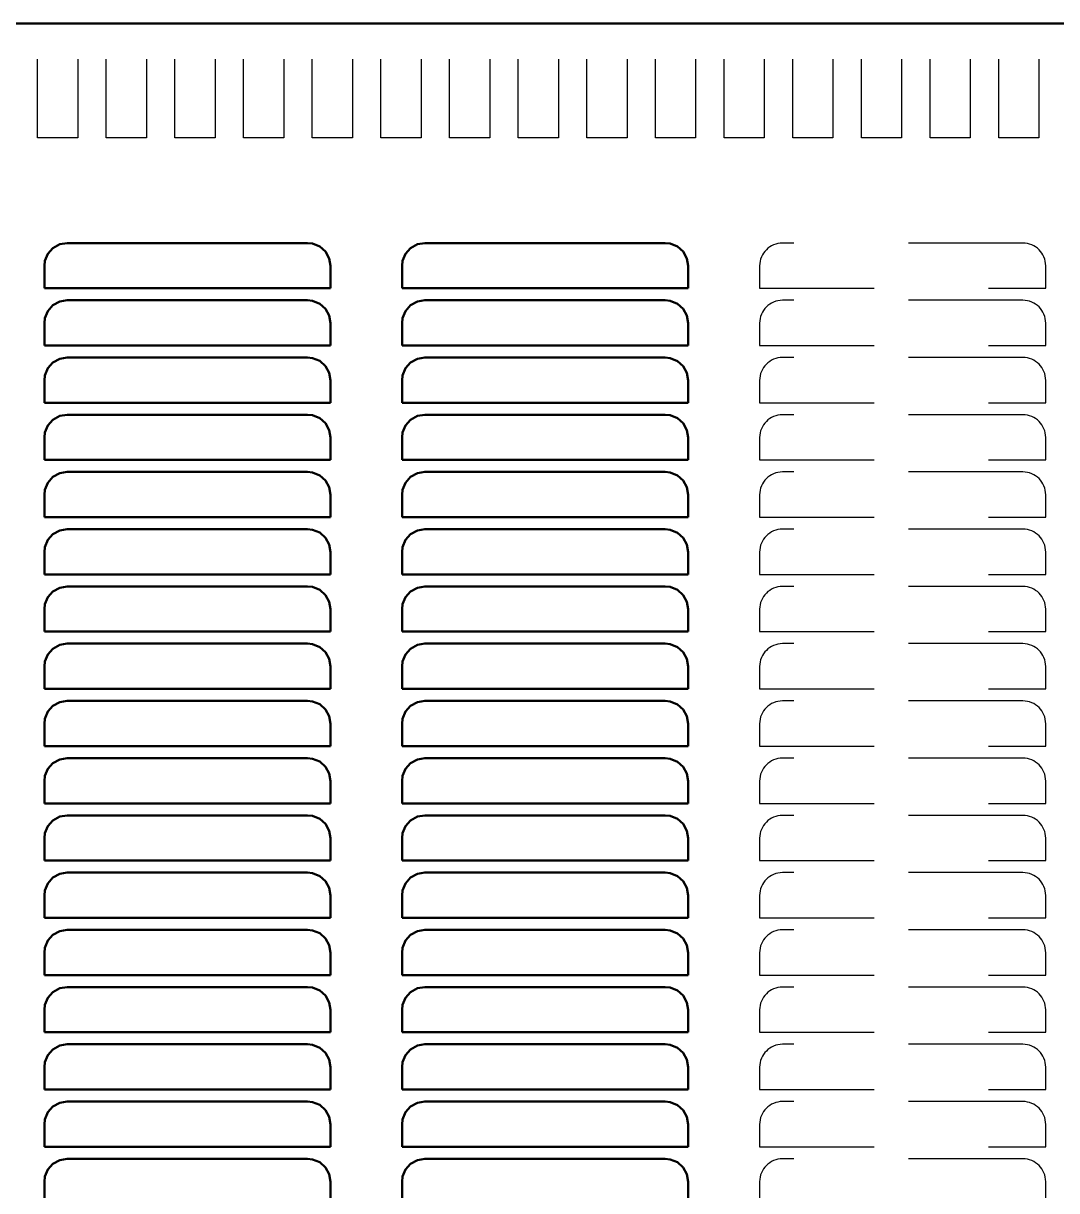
# Model space of a CAD drawing. Header units: inches. Extents: x 0 to 35.8, y 0 to 41.5.
# Drawn here: x 19.43 to 28.45, y 31.3 to 41.5 of the extents above; entities that cross this region are included whole.
import ezdxf

# ---------------------------------------------------------------- set-up
doc = ezdxf.new("R2010")
doc.units = ezdxf.units.IN
doc.header["$MEASUREMENT"] = 0
doc.linetypes.add('Dashed', pattern=[2, 1, -1])
doc.layers.add('AM_0', color=7, linetype='Continuous', lineweight=50)
doc.layers.add('AM_9', color=6, linetype='Dashed', lineweight=25)

msp = doc.modelspace()

# ---------------------------------------------------------------- linework, layer by layer
at = {"layer": 'AM_0'}
for p, q in [((0.23, 41.5), (35.77, 41.5)), ((21.909, 39.581), (19.809, 39.581)), ((25.034, 39.581), (22.934, 39.581)), ((19.609, 39.381), (19.609, 39.186)), ((22.109, 39.186), (22.109, 39.381)), ((22.734, 39.381), (22.734, 39.186)), ((25.234, 39.186), (25.234, 39.381)), ((19.609, 39.186), (22.109, 39.186)), ((22.734, 39.186), (25.234, 39.186)), ((21.909, 39.081), (19.809, 39.081)), ((25.034, 39.081), (22.934, 39.081)), ((19.609, 38.881), (19.609, 38.686)), ((22.109, 38.686), (22.109, 38.881)), ((22.734, 38.881), (22.734, 38.686)), ((25.234, 38.686), (25.234, 38.881)), ((19.609, 38.686), (22.109, 38.686)), ((22.734, 38.686), (25.234, 38.686)), ((21.909, 38.581), (19.809, 38.581)), ((25.034, 38.581), (22.934, 38.581)), ((19.609, 38.381), (19.609, 38.186)), ((22.109, 38.186), (22.109, 38.381)), ((22.734, 38.381), (22.734, 38.186)), ((25.234, 38.186), (25.234, 38.381)), ((19.609, 38.186), (22.109, 38.186)), ((22.734, 38.186), (25.234, 38.186)), ((21.909, 38.081), (19.809, 38.081)), ((25.034, 38.081), (22.934, 38.081)), ((19.609, 37.881), (19.609, 37.686)), ((22.109, 37.686), (22.109, 37.881)), ((22.734, 37.881), (22.734, 37.686)), ((25.234, 37.686), (25.234, 37.881)), ((19.609, 37.686), (22.109, 37.686)), ((22.734, 37.686), (25.234, 37.686)), ((21.909, 37.581), (19.809, 37.581)), ((25.034, 37.581), (22.934, 37.581)), ((19.609, 37.381), (19.609, 37.186)), ((22.109, 37.186), (22.109, 37.381)), ((22.734, 37.381), (22.734, 37.186)), ((25.234, 37.186), (25.234, 37.381)), ((19.609, 37.186), (22.109, 37.186)), ((22.734, 37.186), (25.234, 37.186)), ((21.909, 37.081), (19.809, 37.081)), ((25.034, 37.081), (22.934, 37.081)), ((19.609, 36.881), (19.609, 36.686)), ((22.109, 36.686), (22.109, 36.881)), ((22.734, 36.881), (22.734, 36.686)), ((25.234, 36.686), (25.234, 36.881)), ((19.609, 36.686), (22.109, 36.686)), ((22.734, 36.686), (25.234, 36.686)), ((21.909, 36.581), (19.809, 36.581)), ((25.034, 36.581), (22.934, 36.581)), ((19.609, 36.381), (19.609, 36.186)), ((22.109, 36.186), (22.109, 36.381)), ((22.734, 36.381), (22.734, 36.186)), ((25.234, 36.186), (25.234, 36.381)), ((19.609, 36.186), (22.109, 36.186)), ((22.734, 36.186), (25.234, 36.186)), ((21.909, 36.081), (19.809, 36.081)), ((25.034, 36.081), (22.934, 36.081)), ((19.609, 35.881), (19.609, 35.686)), ((22.109, 35.686), (22.109, 35.881)), ((22.734, 35.881), (22.734, 35.686)), ((25.234, 35.686), (25.234, 35.881)), ((19.609, 35.686), (22.109, 35.686)), ((22.734, 35.686), (25.234, 35.686)), ((21.909, 35.581), (19.809, 35.581)), ((25.034, 35.581), (22.934, 35.581)), ((19.609, 35.381), (19.609, 35.186)), ((22.109, 35.186), (22.109, 35.381)), ((22.734, 35.381), (22.734, 35.186)), ((25.234, 35.186), (25.234, 35.381)), ((19.609, 35.186), (22.109, 35.186)), ((22.734, 35.186), (25.234, 35.186)), ((21.909, 35.081), (19.809, 35.081)), ((25.034, 35.081), (22.934, 35.081)), ((19.609, 34.881), (19.609, 34.686)), ((22.109, 34.686), (22.109, 34.881)), ((22.734, 34.881), (22.734, 34.686)), ((25.234, 34.686), (25.234, 34.881)), ((19.609, 34.686), (22.109, 34.686)), ((22.734, 34.686), (25.234, 34.686)), ((21.909, 34.581), (19.809, 34.581)), ((25.034, 34.581), (22.934, 34.581)), ((19.609, 34.381), (19.609, 34.186)), ((22.109, 34.186), (22.109, 34.381)), ((22.734, 34.381), (22.734, 34.186)), ((25.234, 34.186), (25.234, 34.381)), ((19.609, 34.186), (22.109, 34.186)), ((22.734, 34.186), (25.234, 34.186)), ((21.909, 34.081), (19.809, 34.081)), ((25.034, 34.081), (22.934, 34.081)), ((19.609, 33.881), (19.609, 33.686)), ((22.109, 33.686), (22.109, 33.881)), ((22.734, 33.881), (22.734, 33.686)), ((25.234, 33.686), (25.234, 33.881)), ((19.609, 33.686), (22.109, 33.686)), ((22.734, 33.686), (25.234, 33.686)), ((21.909, 33.581), (19.809, 33.581)), ((25.034, 33.581), (22.934, 33.581)), ((19.609, 33.381), (19.609, 33.186)), ((22.109, 33.186), (22.109, 33.381)), ((22.734, 33.381), (22.734, 33.186)), ((25.234, 33.186), (25.234, 33.381)), ((19.609, 33.186), (22.109, 33.186)), ((22.734, 33.186), (25.234, 33.186)), ((21.909, 33.081), (19.809, 33.081)), ((25.034, 33.081), (22.934, 33.081)), ((19.609, 32.881), (19.609, 32.686)), ((22.109, 32.686), (22.109, 32.881)), ((22.734, 32.881), (22.734, 32.686)), ((25.234, 32.686), (25.234, 32.881)), ((19.609, 32.686), (22.109, 32.686)), ((22.734, 32.686), (25.234, 32.686)), ((21.909, 32.581), (19.809, 32.581)), ((25.034, 32.581), (22.934, 32.581)), ((19.609, 32.381), (19.609, 32.186)), ((22.109, 32.186), (22.109, 32.381)), ((22.734, 32.381), (22.734, 32.186)), ((25.234, 32.186), (25.234, 32.381)), ((19.609, 32.186), (22.109, 32.186)), ((22.734, 32.186), (25.234, 32.186)), ((21.909, 32.081), (19.809, 32.081)), ((25.034, 32.081), (22.934, 32.081)), ((19.609, 31.881), (19.609, 31.686)), ((22.109, 31.686), (22.109, 31.881)), ((22.734, 31.881), (22.734, 31.686)), ((25.234, 31.686), (25.234, 31.881)), ((19.609, 31.686), (22.109, 31.686)), ((22.734, 31.686), (25.234, 31.686)), ((21.909, 31.581), (19.809, 31.581)), ((25.034, 31.581), (22.934, 31.581)), ((19.609, 31.381), (19.609, 31.186)), ((22.109, 31.186), (22.109, 31.381)), ((22.734, 31.381), (22.734, 31.186)), ((25.234, 31.186), (25.234, 31.381))]:
    msp.add_line(p, q, dxfattribs=at)
for points in [[(19.809, 39.581), (19.743, 39.57), (19.684, 39.537), (19.639, 39.487), (19.614, 39.425), (19.609, 39.381)], [(22.109, 39.381), (22.098, 39.447), (22.065, 39.506), (22.015, 39.551), (21.953, 39.576), (21.909, 39.581)], [(22.934, 39.581), (22.868, 39.57), (22.809, 39.537), (22.764, 39.487), (22.739, 39.425), (22.734, 39.381)], [(25.234, 39.381), (25.223, 39.447), (25.19, 39.506), (25.14, 39.55), (25.078, 39.576), (25.034, 39.581)], [(19.809, 39.081), (19.743, 39.07), (19.684, 39.037), (19.639, 38.987), (19.614, 38.925), (19.609, 38.881)], [(22.109, 38.881), (22.098, 38.947), (22.065, 39.006), (22.015, 39.051), (21.953, 39.076), (21.909, 39.081)], [(22.934, 39.081), (22.868, 39.07), (22.809, 39.037), (22.764, 38.987), (22.739, 38.925), (22.734, 38.881)], [(25.234, 38.881), (25.223, 38.947), (25.19, 39.006), (25.14, 39.05), (25.078, 39.076), (25.034, 39.081)], [(19.809, 38.581), (19.743, 38.57), (19.684, 38.537), (19.639, 38.487), (19.614, 38.425), (19.609, 38.381)], [(22.109, 38.381), (22.098, 38.447), (22.065, 38.506), (22.015, 38.551), (21.953, 38.576), (21.909, 38.581)], [(22.934, 38.581), (22.868, 38.57), (22.809, 38.537), (22.764, 38.487), (22.739, 38.425), (22.734, 38.381)], [(25.234, 38.381), (25.223, 38.447), (25.19, 38.506), (25.14, 38.55), (25.078, 38.576), (25.034, 38.581)], [(19.809, 38.081), (19.743, 38.07), (19.684, 38.037), (19.639, 37.987), (19.614, 37.925), (19.609, 37.881)], [(22.109, 37.881), (22.098, 37.947), (22.065, 38.006), (22.015, 38.051), (21.953, 38.076), (21.909, 38.081)], [(22.934, 38.081), (22.868, 38.07), (22.809, 38.037), (22.764, 37.987), (22.739, 37.925), (22.734, 37.881)], [(25.234, 37.881), (25.223, 37.947), (25.19, 38.006), (25.14, 38.05), (25.078, 38.076), (25.034, 38.081)], [(19.809, 37.581), (19.743, 37.57), (19.684, 37.537), (19.639, 37.487), (19.614, 37.425), (19.609, 37.381)], [(22.109, 37.381), (22.098, 37.447), (22.065, 37.506), (22.015, 37.551), (21.953, 37.576), (21.909, 37.581)], [(22.934, 37.581), (22.868, 37.57), (22.809, 37.537), (22.764, 37.487), (22.739, 37.425), (22.734, 37.381)], [(25.234, 37.381), (25.223, 37.447), (25.19, 37.506), (25.14, 37.55), (25.078, 37.576), (25.034, 37.581)], [(19.809, 37.081), (19.743, 37.07), (19.684, 37.037), (19.639, 36.987), (19.614, 36.925), (19.609, 36.881)], [(22.109, 36.881), (22.098, 36.947), (22.065, 37.006), (22.015, 37.051), (21.953, 37.076), (21.909, 37.081)], [(22.934, 37.081), (22.868, 37.07), (22.809, 37.037), (22.764, 36.987), (22.739, 36.925), (22.734, 36.881)], [(25.234, 36.881), (25.223, 36.947), (25.19, 37.006), (25.14, 37.05), (25.078, 37.076), (25.034, 37.081)], [(19.809, 36.581), (19.743, 36.57), (19.684, 36.537), (19.639, 36.487), (19.614, 36.425), (19.609, 36.381)], [(22.109, 36.381), (22.098, 36.447), (22.065, 36.506), (22.015, 36.551), (21.953, 36.576), (21.909, 36.581)], [(22.934, 36.581), (22.868, 36.57), (22.809, 36.537), (22.764, 36.487), (22.739, 36.425), (22.734, 36.381)], [(25.234, 36.381), (25.223, 36.447), (25.19, 36.506), (25.14, 36.55), (25.078, 36.576), (25.034, 36.581)], [(19.809, 36.081), (19.743, 36.07), (19.684, 36.037), (19.639, 35.987), (19.614, 35.925), (19.609, 35.881)], [(22.109, 35.881), (22.098, 35.947), (22.065, 36.006), (22.015, 36.051), (21.953, 36.076), (21.909, 36.081)], [(22.934, 36.081), (22.868, 36.07), (22.809, 36.037), (22.764, 35.987), (22.739, 35.925), (22.734, 35.881)], [(25.234, 35.881), (25.223, 35.947), (25.19, 36.006), (25.14, 36.05), (25.078, 36.076), (25.034, 36.081)], [(19.809, 35.581), (19.743, 35.57), (19.684, 35.537), (19.639, 35.487), (19.614, 35.425), (19.609, 35.381)], [(22.109, 35.381), (22.098, 35.447), (22.065, 35.506), (22.015, 35.551), (21.953, 35.576), (21.909, 35.581)], [(22.934, 35.581), (22.868, 35.57), (22.809, 35.537), (22.764, 35.487), (22.739, 35.425), (22.734, 35.381)], [(25.234, 35.381), (25.223, 35.447), (25.19, 35.506), (25.14, 35.55), (25.078, 35.576), (25.034, 35.581)], [(19.809, 35.081), (19.743, 35.07), (19.684, 35.037), (19.639, 34.987), (19.614, 34.925), (19.609, 34.881)], [(22.109, 34.881), (22.098, 34.947), (22.065, 35.006), (22.015, 35.051), (21.953, 35.076), (21.909, 35.081)], [(22.934, 35.081), (22.868, 35.07), (22.809, 35.037), (22.764, 34.987), (22.739, 34.925), (22.734, 34.881)], [(25.234, 34.881), (25.223, 34.947), (25.19, 35.006), (25.14, 35.05), (25.078, 35.076), (25.034, 35.081)], [(19.809, 34.581), (19.743, 34.57), (19.684, 34.537), (19.639, 34.487), (19.614, 34.425), (19.609, 34.381)], [(22.109, 34.381), (22.098, 34.447), (22.065, 34.506), (22.015, 34.551), (21.953, 34.576), (21.909, 34.581)], [(22.934, 34.581), (22.868, 34.57), (22.809, 34.537), (22.764, 34.487), (22.739, 34.425), (22.734, 34.381)], [(25.234, 34.381), (25.223, 34.447), (25.19, 34.506), (25.14, 34.55), (25.078, 34.576), (25.034, 34.581)], [(19.809, 34.081), (19.743, 34.07), (19.684, 34.037), (19.639, 33.987), (19.614, 33.925), (19.609, 33.881)], [(22.109, 33.881), (22.098, 33.947), (22.065, 34.006), (22.015, 34.051), (21.953, 34.076), (21.909, 34.081)], [(22.934, 34.081), (22.868, 34.07), (22.809, 34.037), (22.764, 33.987), (22.739, 33.925), (22.734, 33.881)], [(25.234, 33.881), (25.223, 33.947), (25.19, 34.006), (25.14, 34.05), (25.078, 34.076), (25.034, 34.081)], [(19.809, 33.581), (19.743, 33.57), (19.684, 33.537), (19.639, 33.487), (19.614, 33.425), (19.609, 33.381)], [(22.109, 33.381), (22.098, 33.447), (22.065, 33.506), (22.015, 33.551), (21.953, 33.576), (21.909, 33.581)], [(22.934, 33.581), (22.868, 33.57), (22.809, 33.537), (22.764, 33.487), (22.739, 33.425), (22.734, 33.381)], [(25.234, 33.381), (25.223, 33.447), (25.19, 33.506), (25.14, 33.55), (25.078, 33.576), (25.034, 33.581)], [(19.809, 33.081), (19.743, 33.07), (19.684, 33.037), (19.639, 32.987), (19.614, 32.925), (19.609, 32.881)], [(22.109, 32.881), (22.098, 32.947), (22.065, 33.006), (22.015, 33.051), (21.953, 33.076), (21.909, 33.081)], [(22.934, 33.081), (22.868, 33.07), (22.809, 33.037), (22.764, 32.987), (22.739, 32.925), (22.734, 32.881)], [(25.234, 32.881), (25.223, 32.947), (25.19, 33.006), (25.14, 33.05), (25.078, 33.076), (25.034, 33.081)], [(19.809, 32.581), (19.743, 32.57), (19.684, 32.537), (19.639, 32.487), (19.614, 32.425), (19.609, 32.381)], [(22.109, 32.381), (22.098, 32.447), (22.065, 32.506), (22.015, 32.551), (21.953, 32.576), (21.909, 32.581)], [(22.934, 32.581), (22.868, 32.57), (22.809, 32.537), (22.764, 32.487), (22.739, 32.425), (22.734, 32.381)], [(25.234, 32.381), (25.223, 32.447), (25.19, 32.506), (25.14, 32.55), (25.078, 32.576), (25.034, 32.581)], [(19.809, 32.081), (19.743, 32.07), (19.684, 32.037), (19.639, 31.987), (19.614, 31.925), (19.609, 31.881)], [(22.109, 31.881), (22.098, 31.947), (22.065, 32.006), (22.015, 32.051), (21.953, 32.076), (21.909, 32.081)], [(22.934, 32.081), (22.868, 32.07), (22.809, 32.037), (22.764, 31.987), (22.739, 31.925), (22.734, 31.881)], [(25.234, 31.881), (25.223, 31.947), (25.19, 32.006), (25.14, 32.05), (25.078, 32.076), (25.034, 32.081)], [(19.809, 31.581), (19.743, 31.57), (19.684, 31.537), (19.639, 31.487), (19.614, 31.425), (19.609, 31.381)], [(22.109, 31.381), (22.098, 31.447), (22.065, 31.506), (22.015, 31.551), (21.953, 31.576), (21.909, 31.581)], [(22.934, 31.581), (22.868, 31.57), (22.809, 31.537), (22.764, 31.487), (22.739, 31.425), (22.734, 31.381)], [(25.234, 31.381), (25.223, 31.447), (25.19, 31.506), (25.14, 31.55), (25.078, 31.576), (25.034, 31.581)]]:
    msp.add_lwpolyline(points, dxfattribs=at)
at = {"layer": 'AM_9'}
for p, q in [((19.55, 40.5), (19.55, 41.188)), ((19.9, 41.188), (19.9, 40.5)), ((20.15, 40.5), (20.15, 41.188)), ((20.5, 41.188), (20.5, 40.5)), ((20.75, 40.5), (20.75, 41.188)), ((21.1, 41.188), (21.1, 40.5)), ((21.35, 40.5), (21.35, 41.188)), ((21.7, 41.188), (21.7, 40.5)), ((21.95, 40.5), (21.95, 41.188)), ((22.3, 41.188), (22.3, 40.5)), ((22.55, 40.5), (22.55, 41.188)), ((22.9, 41.188), (22.9, 40.5)), ((23.15, 40.5), (23.15, 41.188)), ((23.5, 41.188), (23.5, 40.5)), ((23.75, 40.5), (23.75, 41.188)), ((24.1, 41.188), (24.1, 40.5)), ((24.35, 40.5), (24.35, 41.188)), ((24.7, 41.188), (24.7, 40.5)), ((24.95, 40.5), (24.95, 41.188)), ((25.3, 41.188), (25.3, 40.5)), ((25.55, 40.5), (25.55, 41.188)), ((25.9, 41.188), (25.9, 40.5)), ((26.15, 40.5), (26.15, 41.188)), ((26.5, 41.188), (26.5, 40.5)), ((26.75, 40.5), (26.75, 41.188)), ((27.1, 41.188), (27.1, 40.5)), ((27.35, 40.5), (27.35, 41.188)), ((27.7, 41.188), (27.7, 40.5)), ((27.95, 40.5), (27.95, 41.188)), ((28.3, 41.188), (28.3, 40.5)), ((19.9, 40.5), (19.55, 40.5)), ((20.5, 40.5), (20.15, 40.5)), ((21.1, 40.5), (20.75, 40.5)), ((21.7, 40.5), (21.35, 40.5)), ((22.3, 40.5), (21.95, 40.5)), ((22.9, 40.5), (22.55, 40.5)), ((23.5, 40.5), (23.15, 40.5)), ((24.1, 40.5), (23.75, 40.5)), ((24.7, 40.5), (24.35, 40.5)), ((25.3, 40.5), (24.95, 40.5)), ((25.9, 40.5), (25.55, 40.5)), ((26.5, 40.5), (26.15, 40.5)), ((27.1, 40.5), (26.75, 40.5)), ((27.7, 40.5), (27.35, 40.5)), ((28.3, 40.5), (27.95, 40.5)), ((28.159, 39.581), (26.059, 39.581)), ((25.859, 39.381), (25.859, 39.186)), ((28.359, 39.186), (28.359, 39.381)), ((25.859, 39.186), (28.359, 39.186)), ((28.159, 39.081), (26.059, 39.081)), ((25.859, 38.881), (25.859, 38.686)), ((28.359, 38.686), (28.359, 38.881)), ((25.859, 38.686), (28.359, 38.686)), ((28.159, 38.581), (26.059, 38.581)), ((25.859, 38.381), (25.859, 38.186)), ((28.359, 38.186), (28.359, 38.381)), ((25.859, 38.186), (28.359, 38.186)), ((28.159, 38.081), (26.059, 38.081)), ((25.859, 37.881), (25.859, 37.686)), ((28.359, 37.686), (28.359, 37.881)), ((25.859, 37.686), (28.359, 37.686)), ((28.159, 37.581), (26.059, 37.581)), ((25.859, 37.381), (25.859, 37.186)), ((28.359, 37.186), (28.359, 37.381)), ((25.859, 37.186), (28.359, 37.186)), ((28.159, 37.081), (26.059, 37.081)), ((25.859, 36.881), (25.859, 36.686)), ((28.359, 36.686), (28.359, 36.881)), ((25.859, 36.686), (28.359, 36.686)), ((28.159, 36.581), (26.059, 36.581)), ((25.859, 36.381), (25.859, 36.186)), ((28.359, 36.186), (28.359, 36.381)), ((25.859, 36.186), (28.359, 36.186)), ((28.159, 36.081), (26.059, 36.081)), ((25.859, 35.881), (25.859, 35.686)), ((28.359, 35.686), (28.359, 35.881)), ((25.859, 35.686), (28.359, 35.686)), ((28.159, 35.581), (26.059, 35.581)), ((25.859, 35.381), (25.859, 35.186)), ((28.359, 35.186), (28.359, 35.381)), ((25.859, 35.186), (28.359, 35.186)), ((28.159, 35.081), (26.059, 35.081)), ((25.859, 34.881), (25.859, 34.686)), ((28.359, 34.686), (28.359, 34.881)), ((25.859, 34.686), (28.359, 34.686)), ((28.159, 34.581), (26.059, 34.581)), ((25.859, 34.381), (25.859, 34.186)), ((28.359, 34.186), (28.359, 34.381)), ((25.859, 34.186), (28.359, 34.186)), ((28.159, 34.081), (26.059, 34.081)), ((25.859, 33.881), (25.859, 33.686)), ((28.359, 33.686), (28.359, 33.881)), ((25.859, 33.686), (28.359, 33.686)), ((28.159, 33.581), (26.059, 33.581)), ((25.859, 33.381), (25.859, 33.186)), ((28.359, 33.186), (28.359, 33.381)), ((25.859, 33.186), (28.359, 33.186)), ((28.159, 33.081), (26.059, 33.081)), ((25.859, 32.881), (25.859, 32.686)), ((28.359, 32.686), (28.359, 32.881)), ((25.859, 32.686), (28.359, 32.686)), ((28.159, 32.581), (26.059, 32.581)), ((25.859, 32.381), (25.859, 32.186)), ((28.359, 32.186), (28.359, 32.381)), ((25.859, 32.186), (28.359, 32.186)), ((28.159, 32.081), (26.059, 32.081)), ((25.859, 31.881), (25.859, 31.686)), ((28.359, 31.686), (28.359, 31.881)), ((25.859, 31.686), (28.359, 31.686)), ((28.159, 31.581), (26.059, 31.581)), ((25.859, 31.381), (25.859, 31.186)), ((28.359, 31.186), (28.359, 31.381))]:
    msp.add_line(p, q, dxfattribs=at)
for centre, start, end in [((26.059, 39.381), 90, 180), ((28.159, 39.381), 0, 90), ((26.059, 38.881), 90, 180), ((28.159, 38.881), 360, 90), ((26.059, 38.381), 90, 180), ((28.159, 38.381), 360, 90), ((26.059, 37.881), 90, 180), ((28.159, 37.881), 360, 90), ((26.059, 37.381), 90, 180), ((28.159, 37.381), 360, 90), ((26.059, 36.881), 90, 180), ((28.159, 36.881), 360, 90), ((26.059, 36.381), 90, 180), ((28.159, 36.381), 360, 90), ((26.059, 35.881), 90, 180), ((28.159, 35.881), 360, 90), ((26.059, 35.381), 90, 180), ((28.159, 35.381), 360, 90), ((26.059, 34.881), 90, 180), ((28.159, 34.881), 360, 90), ((26.059, 34.381), 90, 180), ((28.159, 34.381), 360, 90), ((26.059, 33.881), 90, 180), ((28.159, 33.881), 360, 90), ((26.059, 33.381), 90, 180), ((28.159, 33.381), 360, 90), ((26.059, 32.881), 90, 180), ((28.159, 32.881), 360, 90), ((26.059, 32.381), 90, 180), ((28.159, 32.381), 360, 90), ((26.059, 31.881), 90, 180), ((28.159, 31.881), 360, 90), ((26.059, 31.381), 90, 180), ((28.159, 31.381), 0, 90)]:
    msp.add_arc(centre, 0.2, start, end, dxfattribs=at)

doc.saveas('drawing.dxf')
